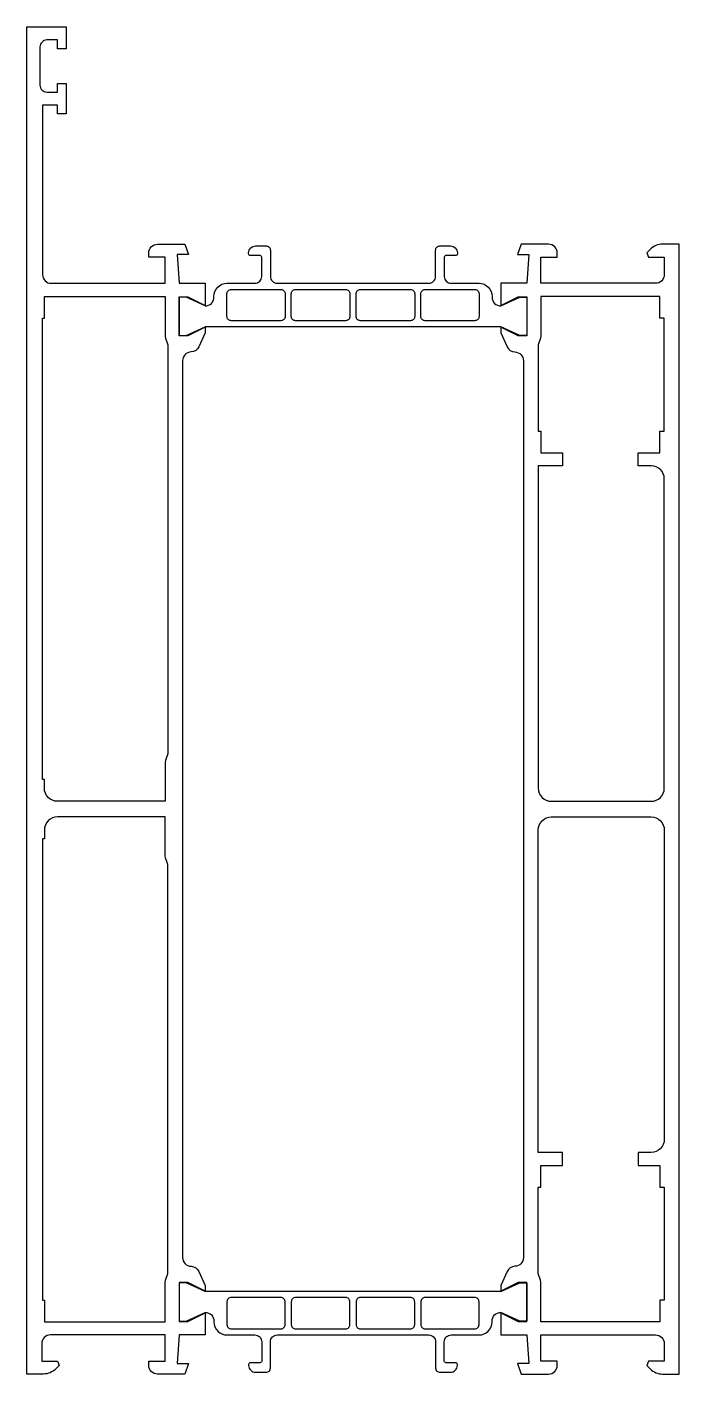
# Model space of a CAD drawing. Header units: millimetres. Extents: x 0 to 75, y 0 to 155.
import ezdxf

# ---------------------------------------------------------------- set-up
doc = ezdxf.new("R2010")
doc.units = ezdxf.units.MM

msp = doc.modelspace()

# ---------------------------------------------------------------- linework, layer by layer
for points in [[(20.5, 10.2), (20.5, 9.5), (18.3, 10.5), (17.5, 10.5), (17.5, 6.1), (18.3, 6.1), (20.5, 7.1), (20.5, 4.5), (17.5, 4.5), (17.28, 1.2), (18.59, 1.2), (18.15, 0), (15, 0, -0.414214), (14, 1), (14, 1.5), (15.9, 1.5), (15.9, 4.5), (2.7, 4.5, 0.414214), (1.7, 3.5), (1.7, 1.5), (3.5, 1.5), (3.71, 0.99), (3.31, 0.59, -0.198912), (1.9, 0), (0, 0), (0, 155), (4.5, 155), (4.5, 152.5), (3.5, 152.5), (3.5, 153.5), (2.3, 153.5, 0.414214), (1.5, 152.7), (1.5, 148.3, 0.414214), (2.3, 147.5), (3.5, 147.5), (3.5, 148.5), (4.5, 148.5), (4.5, 145), (3.5, 145), (3.5, 146), (1.8, 146), (1.8, 126.5, 0.414214), (2.8, 125.5), (15.9, 125.5), (15.9, 128.5), (14, 128.5), (14, 129, -0.414214), (15, 130), (18.15, 130), (18.59, 128.8), (17.28, 128.8), (17.5, 125.5), (20.5, 125.5), (20.5, 122.9), (18.3, 123.9), (17.5, 123.9), (17.5, 119.5), (18.3, 119.5), (20.5, 120.5), (20.5, 119.8), (19.77, 118.19, -0.288153), (18.88, 117.6, 0.407797), (17.9, 116.6), (17.9, 13.4, 0.407797), (18.88, 12.4, -0.288153), (19.77, 11.81), (20.5, 10.2)], [(54.5, 122.9), (54.5, 122.95), (56.5, 123.95), (57.5, 123.95), (57.5, 119.45), (56.5, 119.45), (54.5, 120.45), (54.5, 120.5), (20.5, 120.5), (20.5, 120.45), (18.5, 119.45), (17.5, 119.45), (17.5, 123.95), (18.5, 123.95), (20.5, 122.95), (20.5, 122.9, 0.414214), (21.5, 123.9), (21.5, 124, -0.414214), (23, 125.5), (26.2, 125.5, 0.414214), (27, 126.3), (27, 128.5, 0.414214), (26.8, 128.7), (25.7, 128.7, -0.414214), (25.5, 128.9), (25.5, 129, -0.414214), (26.3, 129.8), (27.5, 129.8, -0.414214), (28, 129.3), (28, 126.3, 0.414214), (28.8, 125.5), (46.2, 125.5, 0.414214), (47, 126.3), (47, 129.3, -0.414214), (47.5, 129.8), (48.7, 129.8, -0.414214), (49.5, 129), (49.5, 128.9, -0.414214), (49.3, 128.7), (48.2, 128.7, 0.414214), (48, 128.5), (48, 126.3, 0.414214), (48.8, 125.5), (52, 125.5, -0.414214), (53.5, 124), (53.5, 123.9, 0.414214), (54.5, 122.9)], [(75, 130), (73.1, 130, 0.198912), (71.69, 129.41), (71.29, 129.01), (71.5, 128.5), (73.3, 128.5), (73.3, 126.5, -0.414214), (72.3, 125.5), (59.1, 125.5), (59.1, 128.5), (61, 128.5), (61, 129, 0.414214), (60, 130), (56.85, 130), (56.41, 128.8), (57.72, 128.8), (57.5, 125.5), (54.5, 125.5), (54.5, 122.9), (56.7, 123.9), (57.5, 123.9), (57.5, 119.5), (56.7, 119.5), (54.5, 120.5), (54.5, 119.8), (55.23, 118.19, 0.288123), (56.12, 117.6, -0.407764), (57.1, 116.6), (57.1, 13.4, -0.407764), (56.12, 12.4, 0.288123), (55.23, 11.81), (54.5, 10.2), (54.5, 9.5), (56.7, 10.5), (57.5, 10.5), (57.5, 6.1), (56.7, 6.1), (54.5, 7.1), (54.5, 4.5), (57.5, 4.5), (57.72, 1.2), (56.41, 1.2), (56.85, 0), (60, 0, 0.414214), (61, 1), (61, 1.5), (59.1, 1.5), (59.1, 4.5), (72.3, 4.5, -0.414214), (73.3, 3.5), (73.3, 1.5), (71.5, 1.5), (71.29, 0.99), (71.69, 0.59, 0.198912), (73.1, 0), (75, 0), (75, 130)], [(16.1, 71.04, 0.112281), (15.9, 70.15), (15.9, 65.9), (3.5, 65.9, -0.414214), (2, 67.4), (2, 68.4), (1.8, 68.4), (1.8, 121.5), (2, 121.5), (2, 124), (15.9, 124), (15.9, 119.65, 0.112281), (16.1, 118.76, -0.112281), (16.2, 118.33), (16.2, 71.47, -0.112281), (16.1, 71.04)], [(23, 121.7), (23, 124.3, -0.414214), (23.5, 124.8), (29.2, 124.8, -0.414214), (29.7, 124.3), (29.7, 121.7, -0.414214), (29.2, 121.2), (23.5, 121.2, -0.414214), (23, 121.7)], [(30.4, 121.7), (30.4, 124.3, -0.414214), (30.9, 124.8), (36.65, 124.8, -0.414214), (37.15, 124.3), (37.15, 121.7, -0.414214), (36.65, 121.2), (30.9, 121.2, -0.414214), (30.4, 121.7)], [(44.6, 121.7, -0.414214), (44.1, 121.2), (38.35, 121.2, -0.414214), (37.85, 121.7), (37.85, 124.3, -0.414214), (38.35, 124.8), (44.1, 124.8, -0.414214), (44.6, 124.3), (44.6, 121.7)], [(45.3, 121.7), (45.3, 124.3, -0.414214), (45.8, 124.8), (51.5, 124.8, -0.414214), (52, 124.3), (52, 121.7, -0.414214), (51.5, 121.2), (45.8, 121.2, -0.414214), (45.3, 121.7)], [(73.3, 67.4), (73.3, 103, 0.414214), (71.8, 104.5), (70.3, 104.5), (70.3, 106), (72.8, 106), (72.8, 108.5), (73.3, 108.5), (73.3, 121.5), (72.8, 121.5), (72.8, 124), (59.1, 124), (59.1, 119.65, -0.112281), (58.9, 118.76, 0.112281), (58.8, 118.33), (58.8, 108.5), (59.1, 108.5), (59.1, 106), (61.6, 106), (61.6, 104.5), (58.8, 104.5), (58.8, 67.4, 0.414214), (60.3, 65.9), (71.8, 65.9, 0.414214), (73.3, 67.4)], [(16.1, 58.96, -0.112281), (15.9, 59.85), (15.9, 64.1), (3.5, 64.1, 0.414214), (2, 62.6), (2, 61.6), (1.8, 61.6), (1.8, 8.5), (2, 8.5), (2, 6), (15.9, 6), (15.9, 10.35, -0.112281), (16.1, 11.24, 0.112281), (16.2, 11.67), (16.2, 58.53, 0.112281), (16.1, 58.96)], [(73.3, 62.6), (73.3, 27, -0.414214), (71.8, 25.5), (70.3, 25.5), (70.3, 24), (72.8, 24), (72.8, 21.5), (73.3, 21.5), (73.3, 8.5), (72.8, 8.5), (72.8, 6), (59.1, 6), (59.1, 10.35, 0.112281), (58.9, 11.24, -0.112281), (58.8, 11.67), (58.8, 21.5), (59.1, 21.5), (59.1, 24), (61.6, 24), (61.6, 25.5), (58.8, 25.5), (58.8, 62.6, -0.414214), (60.3, 64.1), (71.8, 64.1, -0.414214), (73.3, 62.6)], [(54.5, 7.1), (54.5, 7.05), (56.5, 6.05), (57.5, 6.05), (57.5, 10.55), (56.5, 10.55), (54.5, 9.55), (54.5, 9.5), (20.5, 9.5), (20.5, 9.55), (18.5, 10.55), (17.5, 10.55), (17.5, 6.05), (18.5, 6.05), (20.5, 7.05), (20.5, 7.1, -0.414214), (21.5, 6.1), (21.5, 6, 0.414214), (23, 4.5), (26.2, 4.5, -0.414214), (27, 3.7), (27, 1.5, -0.414214), (26.8, 1.3), (25.7, 1.3, 0.414214), (25.5, 1.1), (25.5, 1, 0.414214), (26.3, 0.2), (27.5, 0.2, 0.414214), (28, 0.7), (28, 3.7, -0.414214), (28.8, 4.5), (46.2, 4.5, -0.414214), (47, 3.7), (47, 0.7, 0.414214), (47.5, 0.2), (48.7, 0.2, 0.414214), (49.5, 1), (49.5, 1.1, 0.414214), (49.3, 1.3), (48.2, 1.3, -0.414214), (48, 1.5), (48, 3.7, -0.414214), (48.8, 4.5), (52, 4.5, 0.414214), (53.5, 6), (53.5, 6.1, -0.414214), (54.5, 7.1)], [(23, 8.3), (23, 5.7, 0.414214), (23.5, 5.2), (29.2, 5.2, 0.414214), (29.7, 5.7), (29.7, 8.3, 0.414214), (29.2, 8.8), (23.5, 8.8, 0.414214), (23, 8.3)], [(30.4, 8.3), (30.4, 5.7, 0.414214), (30.9, 5.2), (36.65, 5.2, 0.414214), (37.15, 5.7), (37.15, 8.3, 0.414214), (36.65, 8.8), (30.9, 8.8, 0.414214), (30.4, 8.3)], [(44.6, 8.3, 0.414214), (44.1, 8.8), (38.35, 8.8, 0.414214), (37.85, 8.3), (37.85, 5.7, 0.414214), (38.35, 5.2), (44.1, 5.2, 0.414214), (44.6, 5.7), (44.6, 8.3)], [(45.3, 8.3), (45.3, 5.7, 0.414214), (45.8, 5.2), (51.5, 5.2, 0.414214), (52, 5.7), (52, 8.3, 0.414214), (51.5, 8.8), (45.8, 8.8, 0.414214), (45.3, 8.3)]]:
    msp.add_lwpolyline(points, format="xyb", close=True)

doc.saveas('drawing.dxf')
